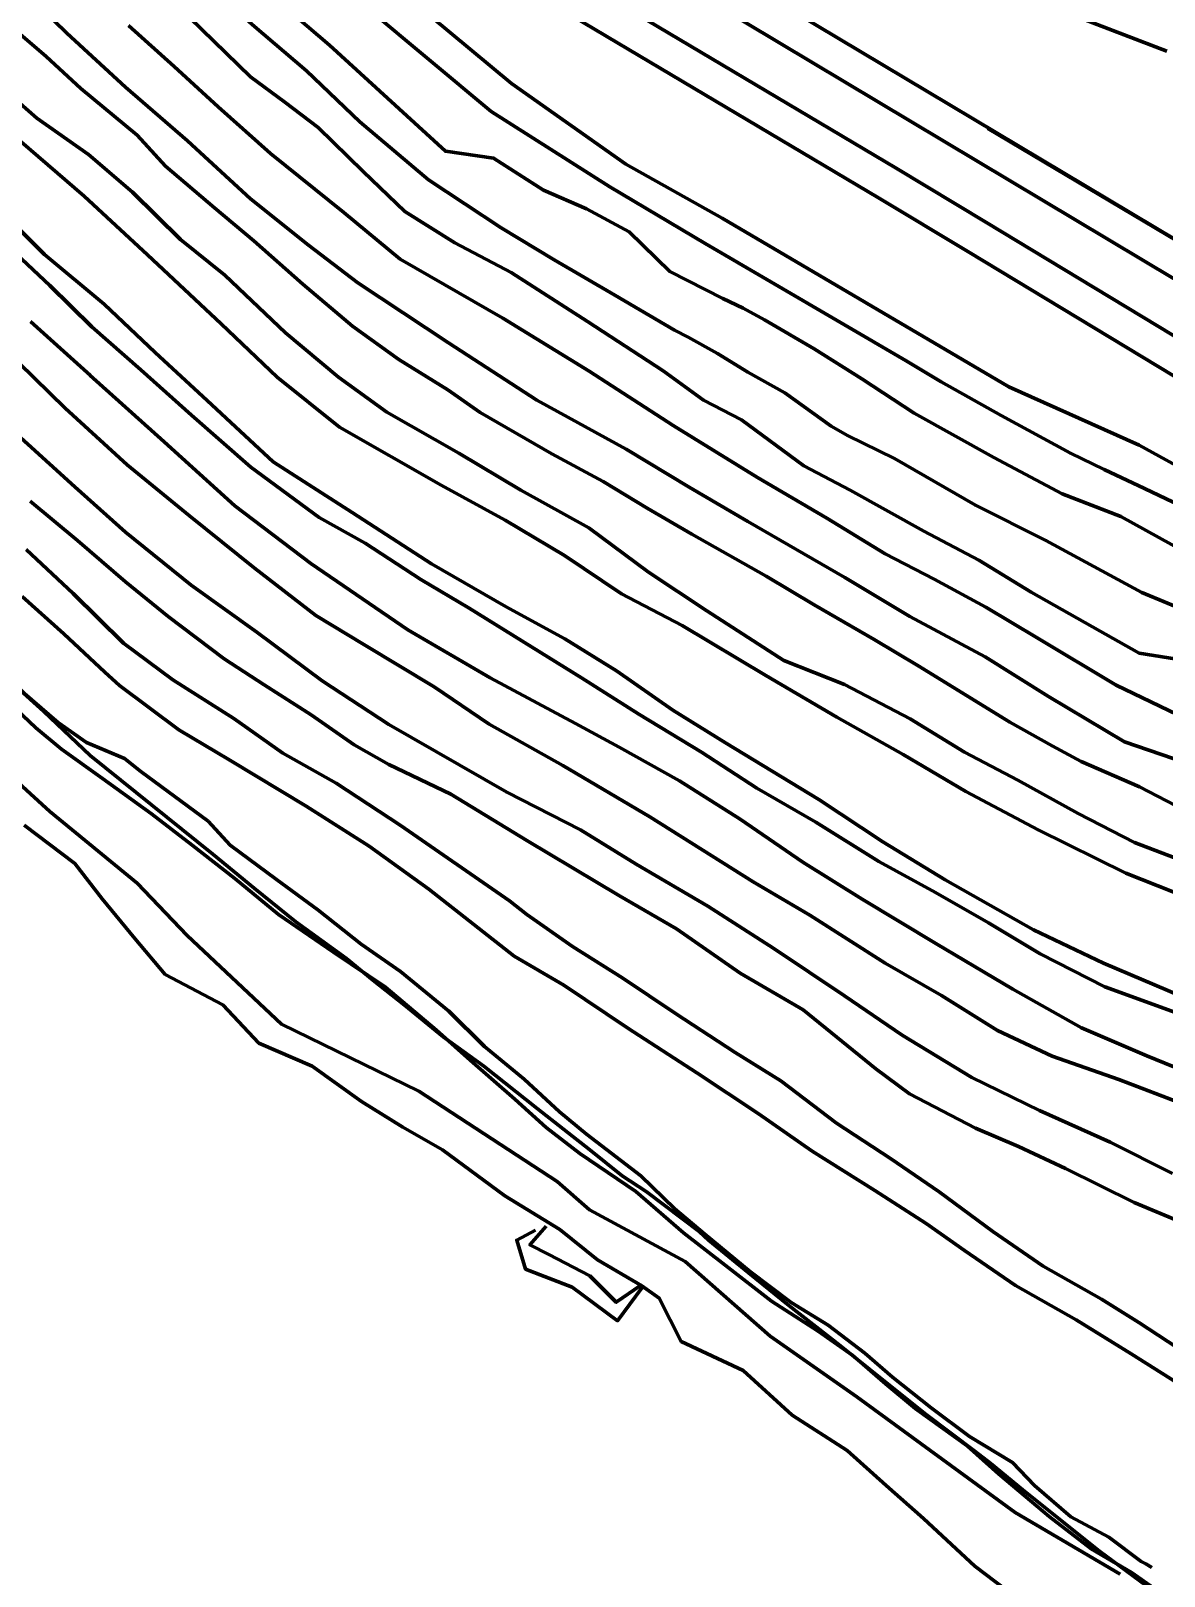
# Model space of a CAD drawing. Extents: x 334605 to 338795, y 3217454 to 3219673.
# Drawn here: x 335735.9 to 335965.5, y 3218403.6 to 3218716.8 of the extents above; entities that cross this region are included whole.
import ezdxf

# ---------------------------------------------------------------- set-up
doc = ezdxf.new("R2010")
doc.units = 0
doc.header["$MEASUREMENT"] = 0
doc.layers.add('CREST', color=5, linetype='Continuous', true_color=0x0000ff)
doc.layers.add('TOE', color=94, linetype='Continuous', true_color=0x00ac00)

msp = doc.modelspace()

# ---------------------------------------------------------------- linework, layer by layer
at = {"layer": 'CREST', "color": 5, "lineweight": 100, "true_color": 0x0000ff}
for points in [[(335613.533, 3218924.296, 1603.41), (335634.11, 3218911.303, 1603.41), (335660.044, 3218894.726, 1603.41), (335684.96, 3218875.709, 1603.41), (335698.727, 3218864.183, 1603.41), (335706.166, 3218854.915, 1603.41), (335711.132, 3218844.095, 1603.41), (335712.729, 3218829.55, 1603.41), (335716.276, 3218815.183, 1603.41), (335727.442, 3218797.207, 1603.41), (335748.282, 3218775.365, 1603.41), (335803.876, 3218721.529, 1603.41), (335829.145, 3218700.472, 1603.41), (335853.198, 3218685.168, 1603.41)], [(336269.453, 3218510.364, 1588.41), (336196.823, 3218563.986, 1588.41), (336166.017, 3218585.953, 1588.41), (336150, 3218597.541, 1588.41), (336119.215, 3218622.241, 1588.41), (336106.395, 3218629.757, 1588.41), (336097.004, 3218632.708, 1588.41), (336086.428, 3218634.946, 1588.41), (336062.614, 3218634.998, 1588.41), (336039.902, 3218632.187, 1588.41), (336016.229, 3218630.927, 1588.41), (335997.986, 3218632.864, 1588.41), (335980.182, 3218639.17, 1588.41), (335925.769, 3218672.063, 1588.41), (335907.641, 3218682.959, 1588.41), (335843.62, 3218721.038, 1588.41), (335788.629, 3218761.979, 1588.41), (335758.873, 3218791.109, 1588.41), (335730.615, 3218834.62, 1588.41), (335717.169, 3218869.416, 1588.41), (335709.186, 3218875.154, 1588.41), (335689.845, 3218891.757, 1588.41)], [(335793.018, 3218822.206, 1573.41), (335793.929, 3218817.739, 1573.41), (335793.652, 3218812.814, 1573.41), (335791.086, 3218800.377, 1573.41), (335792.002, 3218788.567, 1573.41), (335796.478, 3218777.877, 1573.41), (335848.714, 3218738.65, 1573.41), (335854.009, 3218734.488, 1573.41), (335987.745, 3218654.456, 1573.41), (336001.723, 3218649.562, 1573.41), (336016.678, 3218647.975, 1573.41), (336038.404, 3218649.131, 1573.41), (336061.585, 3218652.001, 1573.41), (336088.225, 3218651.942, 1573.41), (336101.436, 3218649.147, 1573.41), (336112.877, 3218645.379, 1573.41), (336128.675, 3218636.419, 1573.41), (336141.374, 3218626.603, 1573.41), (336159.875, 3218612.682, 1573.41), (336175.088, 3218600.364, 1573.41), (336206.808, 3218577.746, 1573.41), (336279.337, 3218524.198, 1573.41)], [(335966.871, 3218785.313, 1558.41), (335947.206, 3218786.244, 1558.41), (335908.526, 3218789.465, 1558.41), (335881.453, 3218791.951, 1558.41), (335872.225, 3218792.801, 1558.41), (335860.911, 3218788.825, 1558.41), (335853.492, 3218778.347, 1558.41), (335853.784, 3218763.611, 1558.41), (335859.749, 3218756.802, 1558.41), (335870.035, 3218750.602, 1558.41), (335896.252, 3218740.233, 1558.41), (335913.355, 3218733.383, 1558.41), (335936.953, 3218723.943, 1558.41), (335966.063, 3218712.667, 1558.41)], [(335971.41, 3218598.626, 1618.41), (335961.008, 3218602.927, 1618.41), (335941.537, 3218613.5, 1618.41), (335927.338, 3218620.682, 1618.41), (335910.892, 3218630.104, 1618.41), (335901.403, 3218634.754, 1618.41), (335898.087, 3218636.7, 1618.41), (335888.669, 3218643.433, 1618.41), (335881.193, 3218647.648, 1618.41), (335875.004, 3218651.386, 1618.41), (335869.093, 3218654.714, 1618.41), (335866.324, 3218656.151, 1618.41), (335854.232, 3218663.251, 1618.41), (335841.959, 3218670.414, 1618.41), (335831.206, 3218676.9, 1618.41), (335816.441, 3218686.635, 1618.41), (335802.541, 3218698.398, 1618.41), (335791.74, 3218708.733, 1618.41), (335780.767, 3218718.132, 1618.41), (335769.557, 3218728.196, 1618.41), (335758.612, 3218738.71, 1618.41), (335748.172, 3218748.625, 1618.41), (335738.237, 3218757.404, 1618.41)], [(335728.835, 3218720.255, 1649.041), (335739.005, 3218711.634, 1648.956), (335746.053, 3218705.127, 1649.018), (335757.412, 3218695.671, 1649.008), (335763.186, 3218689.395, 1649.206), (335773.093, 3218680.933, 1649.304), (335781.089, 3218674.26, 1649.153), (335790.999, 3218665.482, 1649.245), (335801.064, 3218656.916, 1649.251), (335810.434, 3218650.195, 1649.491), (335820.387, 3218644.061, 1649.301), (335826.964, 3218639.441, 1649.114), (335841.431, 3218631.044, 1649.149), (335851.834, 3218625.436, 1648.722), (335860.755, 3218620.049, 1648.674), (335869.8, 3218614.788, 1648.746), (335884.871, 3218606.241, 1648.913), (335894.649, 3218600.452, 1648.904), (335906.781, 3218593.427, 1649.357), (335915.854, 3218588.037, 1649.503), (335934.239, 3218576.652, 1649.72), (335942.832, 3218571.869, 1649.93), (335948.73, 3218568.698, 1650.085), (335960.558, 3218563.595, 1649.982), (335967.855, 3218559.789, 1649.806)], [(335755.661, 3218717.913, 1633.176), (335764.965, 3218709.615, 1633.661), (335773.874, 3218701.414, 1633.76), (335784.437, 3218691.918, 1633.554), (335799.331, 3218679.971, 1633.753), (335810.714, 3218670.53, 1633.53), (335831.549, 3218658.568, 1634.149), (335849.037, 3218647.846, 1634.044), (335866.015, 3218636.791, 1633.648), (335883.102, 3218626.264, 1634.369), (335897.187, 3218618.044, 1633.847), (335909.001, 3218610.81, 1633.947), (335918.931, 3218605.678, 1633.911), (335929.383, 3218599.988, 1634.223), (335939.787, 3218593.761, 1633.97), (335955.833, 3218584.201, 1634.167), (335971.654, 3218576.534, 1633.783)], [(335705.163, 3218716.872, 1663.517), (335718.472, 3218706.81, 1663.405), (335731.953, 3218695.989, 1663.323), (335746.683, 3218683.318, 1663.185), (335759.552, 3218671.408, 1662.931), (335774.462, 3218657.417, 1663.132), (335785.822, 3218646.621, 1663.095), (335798.452, 3218636.468, 1663.116), (335819.032, 3218624.751, 1663.206), (335831.992, 3218617.614, 1663.281), (335844.003, 3218610.446, 1663.266), (335855.586, 3218602.692, 1663.309), (335867.878, 3218596.267, 1663.535), (335884.856, 3218586.168, 1663.842), (335899.232, 3218577.711, 1663.773), (335912.635, 3218570.111, 1663.898), (335925.36, 3218562.617, 1664.087), (335939.998, 3218554.832, 1663.988), (335957.765, 3218546.086, 1664.256), (335977.247, 3218538.391, 1664.502)], [(335971.635, 3218619.261, 1603.41), (335961.531, 3218624.069, 1603.41), (335953.363, 3218627.9, 1603.41), (335946.528, 3218631.195, 1603.41), (335932.543, 3218638.833, 1603.41), (335920.356, 3218645.688, 1603.41), (335913.249, 3218649.937, 1603.41), (335872.565, 3218673.706, 1603.41), (335853.198, 3218685.168, 1603.41)], [(335728.26, 3218675.911, 1677.795), (335739.728, 3218665.2, 1677.934), (335748.281, 3218656.845, 1678.186), (335758.157, 3218648.129, 1678.279), (335768.461, 3218638.902, 1678.503), (335780.504, 3218628.375, 1678.858), (335794.32, 3218618.195, 1678.998), (335803.616, 3218612.963, 1678.843), (335814.917, 3218605.592, 1678.901), (335824.735, 3218599.761, 1678.869), (335837.368, 3218591.947, 1678.731), (335847.456, 3218585.686, 1678.623), (335859.11, 3218578.268, 1678.566), (335871.795, 3218570.587, 1678.532), (335882.973, 3218563.328, 1678.354), (335894.933, 3218556.386, 1677.776), (335907.724, 3218548.418, 1677.455), (335919.232, 3218542.139, 1677.509), (335929.958, 3218535.991, 1677.308), (335940.438, 3218529.696, 1677.494), (335953.531, 3218522.999, 1677.725), (335969.315, 3218517.285, 1677.945)], [(335733.461, 3218649.541, 1693.191), (335742.819, 3218640.311, 1693.311), (335755.382, 3218628.839, 1693.799), (335768.052, 3218618.507, 1693.859), (335781.138, 3218607.967, 1694.138), (335793.673, 3218598.331, 1694.489), (335803.353, 3218592.394, 1694.746), (335817.647, 3218583.805, 1694.92), (335828.736, 3218576.263, 1694.829), (335843.663, 3218567.918, 1694.596), (335861.327, 3218557.486, 1694.559), (335882.232, 3218544.339, 1694.498), (335893.739, 3218537.551, 1694.423), (335908.999, 3218527.793, 1694.348), (335920.42, 3218521.256, 1693.78), (335931.78, 3218514.158, 1693.675), (335942.828, 3218508.97, 1693.613), (335956.321, 3218504.21, 1693.571), (335969.771, 3218499.073, 1693.394)], [(335735.791, 3218621.487, 1708.405), (335745.368, 3218613.49, 1708.232), (335755.049, 3218605.095, 1707.907), (335763.714, 3218598.11, 1707.88), (335775.059, 3218589.482, 1708.023), (335783.153, 3218584.223, 1708.254), (335792.67, 3218578.181, 1708.451), (335801.381, 3218572.07, 1708.644), (335808.4, 3218568.062, 1708.239), (335820.989, 3218562.066, 1708.007), (335836.416, 3218552.66, 1708.113), (335855.174, 3218541.505, 1708.791), (335866.693, 3218534.755, 1709.332), (335879.612, 3218525.767, 1708.455), (335892.365, 3218518.331, 1707.883), (335907.087, 3218506.419, 1707.725), (335913.967, 3218501.302, 1707.701), (335927.332, 3218494.372, 1707.791), (335936.019, 3218490.631, 1708.113), (335945.514, 3218486.189, 1708.06), (335959.474, 3218479.325, 1707.988), (335974.657, 3218472.968, 1707.96)], [(335971.292, 3218440.818, 1723.387), (335958.844, 3218448.607, 1723.114), (335947.713, 3218455.554, 1723.173), (335935.409, 3218462.462, 1722.937), (335925.068, 3218469.605, 1723.091), (335917.331, 3218475.035, 1723.187), (335906.933, 3218481.76, 1723.479), (335894.182, 3218489.699, 1723.521), (335883.282, 3218497.372, 1723.523), (335870.853, 3218505.616, 1723.249), (335856.872, 3218514.643, 1723.521), (335843.883, 3218523.334, 1723.331), (335833.821, 3218529.255, 1723.401), (335825.63, 3218535.653, 1723.397), (335816.567, 3218542.83, 1723.118), (335804.416, 3218551.568, 1722.929), (335791.692, 3218559.68, 1722.692), (335776.212, 3218568.98, 1723.063), (335765.875, 3218575.135, 1723.771), (335753.836, 3218584.101, 1723.726), (335750.873, 3218586.802, 1723.855), (335742.561, 3218594.605, 1723.843), (335734.15, 3218602.173, 1723.819)], [(335727.63, 3218584.22, 1729.158), (335736.939, 3218575.536, 1727.837), (335742.115, 3218571.182, 1729.887), (335750.419, 3218565.232, 1729.904), (335760.361, 3218558.063, 1729.895), (335768.557, 3218551.729, 1729.766), (335777.235, 3218544.964, 1729.707), (335786.066, 3218537.688, 1729.379), (335797.236, 3218530.045, 1729.282), (335807.735, 3218522.924, 1729.158), (335818.09, 3218514.216, 1728.725), (335824.889, 3218508.13, 1728.52), (335833.963, 3218500.272, 1728.547), (335840.338, 3218494.531, 1728.333), (335847.161, 3218489.258, 1728.127), (335858.508, 3218481.518, 1728.046), (335868.137, 3218473.156, 1727.987), (335876.579, 3218466.617, 1727.511), (335885.997, 3218459.299, 1727.455), (335895.451, 3218453.247, 1727.614), (335902.473, 3218448.322, 1728.225), (335909.092, 3218442.549, 1728.67), (335915.066, 3218437.56, 1729.012), (335925.604, 3218429.996, 1729.153), (335931.949, 3218424.297, 1728.849), (335942.237, 3218415.635, 1727.937), (335950.769, 3218409.135, 1727.75), (335958.929, 3218404.314, 1727.485), (335963.45, 3218401.147, 1727.76)], [(335727.63, 3218584.22, 1729.158), (335736.939, 3218575.536, 1727.837), (335742.115, 3218571.182, 1729.887), (335750.419, 3218565.232, 1729.904), (335760.361, 3218558.063, 1729.895), (335768.557, 3218551.729, 1729.766), (335777.235, 3218544.964, 1729.707), (335786.066, 3218537.688, 1729.379), (335797.236, 3218530.045, 1729.282), (335807.735, 3218522.924, 1729.158), (335818.09, 3218514.216, 1728.725), (335824.889, 3218508.13, 1728.52), (335833.963, 3218500.272, 1728.547), (335840.338, 3218494.531, 1728.333), (335847.161, 3218489.258, 1728.127), (335858.508, 3218481.518, 1728.046), (335868.137, 3218473.156, 1727.987), (335876.579, 3218466.617, 1727.511), (335885.997, 3218459.299, 1727.455), (335895.451, 3218453.247, 1727.614), (335902.473, 3218448.322, 1728.225), (335909.092, 3218442.549, 1728.67), (335915.066, 3218437.56, 1729.012), (335925.604, 3218429.996, 1729.153), (335931.949, 3218424.297, 1728.849), (335942.237, 3218415.635, 1727.937), (335950.769, 3218409.135, 1727.75), (335958.929, 3218404.314, 1727.485), (335963.45, 3218401.147, 1727.76)], [(335727.63, 3218584.22, 1729.158), (335736.939, 3218575.536, 1727.837), (335742.115, 3218571.182, 1729.887), (335750.419, 3218565.232, 1729.904), (335760.361, 3218558.063, 1729.895), (335768.557, 3218551.729, 1729.766), (335777.235, 3218544.964, 1729.707), (335786.066, 3218537.688, 1729.379), (335797.236, 3218530.045, 1729.282), (335807.735, 3218522.924, 1729.158), (335818.09, 3218514.216, 1728.725), (335824.889, 3218508.13, 1728.52), (335833.963, 3218500.272, 1728.547), (335840.338, 3218494.531, 1728.333), (335847.161, 3218489.258, 1728.127), (335858.508, 3218481.518, 1728.046), (335868.137, 3218473.156, 1727.987), (335876.579, 3218466.617, 1727.511), (335885.997, 3218459.299, 1727.455), (335895.451, 3218453.247, 1727.614), (335902.473, 3218448.322, 1728.225), (335909.092, 3218442.549, 1728.67), (335915.066, 3218437.56, 1729.012), (335925.604, 3218429.996, 1729.153), (335931.949, 3218424.297, 1728.849), (335942.237, 3218415.635, 1727.937), (335950.769, 3218409.135, 1727.75), (335958.929, 3218404.314, 1727.485), (335963.45, 3218401.147, 1727.76)], [(335727.63, 3218584.22, 1729.158), (335736.939, 3218575.536, 1727.837), (335742.115, 3218571.182, 1729.887), (335750.419, 3218565.232, 1729.904), (335760.361, 3218558.063, 1729.895), (335768.557, 3218551.729, 1729.766), (335777.235, 3218544.964, 1729.707), (335786.066, 3218537.688, 1729.379), (335797.236, 3218530.045, 1729.282), (335807.735, 3218522.924, 1729.158), (335818.09, 3218514.216, 1728.725), (335824.889, 3218508.13, 1728.52), (335833.963, 3218500.272, 1728.547), (335840.338, 3218494.531, 1728.333), (335847.161, 3218489.258, 1728.127), (335858.508, 3218481.518, 1728.046), (335868.137, 3218473.156, 1727.987), (335876.579, 3218466.617, 1727.511), (335885.997, 3218459.299, 1727.455), (335895.451, 3218453.247, 1727.614), (335902.473, 3218448.322, 1728.225), (335909.092, 3218442.549, 1728.67), (335915.066, 3218437.56, 1729.012), (335925.604, 3218429.996, 1729.153), (335931.949, 3218424.297, 1728.849), (335942.237, 3218415.635, 1727.937), (335950.769, 3218409.135, 1727.75), (335958.929, 3218404.314, 1727.485), (335963.45, 3218401.147, 1727.76)], [(335961.943, 3218401.623, 1727.86), (335952.437, 3218408.652, 1728.469), (335936.892, 3218421.072, 1727.991), (335930.395, 3218426.389, 1727.592), (335927.177, 3218428.918, 1727.56), (335917.289, 3218436.337, 1728.021), (335908.615, 3218443.287, 1727.723), (335899.94, 3218450.238, 1727.425), (335889.487, 3218458.441, 1727.34), (335881.338, 3218465.062, 1727.27), (335873.189, 3218471.683, 1727.2), (335871.32, 3218473.399, 1727.012), (335860.555, 3218481.521, 1727.463), (335855.693, 3218484.689, 1728.103), (335849.194, 3218489.973, 1728.044), (335838.475, 3218498.36, 1728.233), (335827.651, 3218506.961, 1728.308), (335819.474, 3218512.88, 1728.869), (335811.592, 3218519.321, 1728.77), (335805.225, 3218524.351, 1728.84), (335799.827, 3218528.795, 1728.742), (335789.61, 3218536.192, 1729.443), (335781.179, 3218543.054, 1729.359), (335772.748, 3218549.917, 1729.275), (335760.323, 3218559.916, 1729.289), (335747.897, 3218569.915, 1729.303), (335738.439, 3218578.911, 1728.944), (335732.971, 3218583.861, 1728.944)], [(335961.943, 3218401.623, 1727.86), (335952.437, 3218408.652, 1728.469), (335936.892, 3218421.072, 1727.991), (335930.395, 3218426.389, 1727.592), (335927.177, 3218428.918, 1727.56), (335917.289, 3218436.337, 1728.021), (335908.615, 3218443.287, 1727.723), (335899.94, 3218450.238, 1727.425), (335889.487, 3218458.441, 1727.34), (335881.338, 3218465.062, 1727.27), (335873.189, 3218471.683, 1727.2), (335871.32, 3218473.399, 1727.012), (335860.555, 3218481.521, 1727.463), (335855.693, 3218484.689, 1728.103), (335849.194, 3218489.973, 1728.044), (335838.475, 3218498.36, 1728.233), (335827.651, 3218506.961, 1728.308), (335819.474, 3218512.88, 1728.869), (335811.592, 3218519.321, 1728.77), (335805.225, 3218524.351, 1728.84), (335799.827, 3218528.795, 1728.742), (335789.61, 3218536.192, 1729.443), (335781.179, 3218543.054, 1729.359), (335772.748, 3218549.917, 1729.275), (335760.323, 3218559.916, 1729.289), (335747.897, 3218569.915, 1729.303), (335738.439, 3218578.911, 1728.944), (335732.971, 3218583.861, 1728.944)], [(335935.574, 3218399.23, 1739.77), (335927.168, 3218405.556, 1739.527), (335916.773, 3218415.229, 1738.948), (335909.236, 3218421.946, 1738.735), (335901.286, 3218429.04, 1738.537), (335890.191, 3218436.206, 1739.108), (335880.198, 3218445.238, 1738.85), (335867.685, 3218451.143, 1738.817), (335863.236, 3218459.931, 1739.393), (335859.7, 3218462.447, 1739.787), (335850.713, 3218467.709, 1739.881), (335843.051, 3218473.843, 1738.633), (335831.917, 3218480.671, 1738.064), (335819.323, 3218489.965, 1737.99), (335811.297, 3218494.569, 1738.426), (335802.879, 3218499.799, 1737.531), (335792.892, 3218506.963, 1737.271), (335782.097, 3218511.609, 1736.858), (335774.8, 3218519.371, 1736.767), (335763.131, 3218525.537, 1736.703), (335756.955, 3218532.798, 1737.298), (335750.317, 3218540.861, 1736.306), (335744.837, 3218548.053, 1736.102), (335734.566, 3218555.777, 1737.11)], [(335935.574, 3218399.23, 1739.77), (335927.168, 3218405.556, 1739.527), (335916.773, 3218415.229, 1738.948), (335909.236, 3218421.946, 1738.735), (335901.286, 3218429.04, 1738.537), (335890.191, 3218436.206, 1739.108), (335880.198, 3218445.238, 1738.85), (335867.685, 3218451.143, 1738.817), (335863.236, 3218459.931, 1739.393), (335859.7, 3218462.447, 1739.787), (335850.713, 3218467.709, 1739.881), (335843.051, 3218473.843, 1738.633), (335831.917, 3218480.671, 1738.064), (335819.323, 3218489.965, 1737.99), (335811.297, 3218494.569, 1738.426), (335802.879, 3218499.799, 1737.531), (335792.892, 3218506.963, 1737.271), (335782.097, 3218511.609, 1736.858), (335774.8, 3218519.371, 1736.767), (335763.131, 3218525.537, 1736.703), (335756.955, 3218532.798, 1737.298), (335750.317, 3218540.861, 1736.306), (335744.837, 3218548.053, 1736.102), (335734.566, 3218555.777, 1737.11)], [(335935.574, 3218399.23, 1739.77), (335927.168, 3218405.556, 1739.527), (335916.773, 3218415.229, 1738.948), (335909.236, 3218421.946, 1738.735), (335901.286, 3218429.04, 1738.537), (335890.191, 3218436.206, 1739.108), (335880.198, 3218445.238, 1738.85), (335867.685, 3218451.143, 1738.817), (335863.236, 3218459.931, 1739.393), (335859.7, 3218462.447, 1739.787), (335850.713, 3218467.709, 1739.881), (335843.051, 3218473.843, 1738.633), (335831.917, 3218480.671, 1738.064), (335819.323, 3218489.965, 1737.99), (335811.297, 3218494.569, 1738.426), (335802.879, 3218499.799, 1737.531), (335792.892, 3218506.963, 1737.271), (335782.097, 3218511.609, 1736.858), (335774.8, 3218519.371, 1736.767), (335763.131, 3218525.537, 1736.703), (335756.955, 3218532.798, 1737.298), (335750.317, 3218540.861, 1736.306), (335744.837, 3218548.053, 1736.102), (335734.566, 3218555.777, 1737.11)], [(335935.574, 3218399.23, 1739.77), (335927.168, 3218405.556, 1739.527), (335916.773, 3218415.229, 1738.948), (335909.236, 3218421.946, 1738.735), (335901.286, 3218429.04, 1738.537), (335890.191, 3218436.206, 1739.108), (335880.198, 3218445.238, 1738.85), (335867.685, 3218451.143, 1738.817), (335863.236, 3218459.931, 1739.393), (335859.7, 3218462.447, 1739.787), (335850.713, 3218467.709, 1739.881), (335843.051, 3218473.843, 1738.633), (335831.917, 3218480.671, 1738.064), (335819.323, 3218489.965, 1737.99), (335811.297, 3218494.569, 1738.426), (335802.879, 3218499.799, 1737.531), (335792.892, 3218506.963, 1737.271), (335782.097, 3218511.609, 1736.858), (335774.8, 3218519.371, 1736.767), (335763.131, 3218525.537, 1736.703), (335756.955, 3218532.798, 1737.298), (335750.317, 3218540.861, 1736.306), (335744.837, 3218548.053, 1736.102), (335734.566, 3218555.777, 1737.11)], [(335859.455, 3218462.481, 1739.642), (335854.517, 3218459.095, 1740.045), (335849.135, 3218464.415, 1741.004), (335840.822, 3218468.735, 1740.372), (335837.033, 3218470.703, 1740.098), (335840.319, 3218474.518, 1739.619)], [(335859.455, 3218462.481, 1739.642), (335854.517, 3218459.095, 1740.045), (335849.135, 3218464.415, 1741.004), (335840.822, 3218468.735, 1740.372), (335837.033, 3218470.703, 1740.098), (335840.319, 3218474.518, 1739.619)], [(335859.455, 3218462.481, 1739.642), (335854.517, 3218459.095, 1740.045), (335849.135, 3218464.415, 1741.004), (335840.822, 3218468.735, 1740.372), (335837.033, 3218470.703, 1740.098), (335840.319, 3218474.518, 1739.619)], [(335859.455, 3218462.481, 1739.642), (335854.517, 3218459.095, 1740.045), (335849.135, 3218464.415, 1741.004), (335840.822, 3218468.735, 1740.372), (335837.033, 3218470.703, 1740.098), (335840.319, 3218474.518, 1739.619)], [(335961.852, 3218406.069, 1724.958), (335960.862, 3218406.544, 1724.279), (335954.294, 3218411.437, 1724.414)], [(335961.852, 3218406.069, 1724.958), (335960.862, 3218406.544, 1724.279), (335954.294, 3218411.437, 1724.414)], [(335961.852, 3218406.069, 1724.958), (335960.862, 3218406.544, 1724.279), (335954.294, 3218411.437, 1724.414)], [(335961.852, 3218406.069, 1724.958), (335960.862, 3218406.544, 1724.279), (335954.294, 3218411.437, 1724.414)]]:
    msp.add_polyline3d(points, dxfattribs=at)
at = {"layer": 'TOE', "color": 94, "lineweight": 100, "true_color": 0x00ac00}
for points in [[(336273.526, 3218516.058, 1573.41), (336200.934, 3218569.652, 1573.41), (336170.101, 3218591.638, 1573.41), (336154.245, 3218603.11, 1573.41), (336123.197, 3218628.021, 1573.41), (336109.251, 3218636.197, 1573.41), (336098.782, 3218639.487, 1573.41), (336087.168, 3218641.944, 1573.41), (336062.19, 3218641.999, 1573.41), (336039.285, 3218639.164, 1573.41), (336016.414, 3218637.947, 1573.41), (335999.545, 3218639.738, 1573.41), (335983.192, 3218645.53, 1573.41), (335929.383, 3218678.058, 1573.41), (335911.233, 3218688.967, 1573.41), (335847.51, 3218726.869, 1573.41), (335793.188, 3218767.312, 1573.41), (335764.322, 3218795.57, 1573.41), (335736.882, 3218837.822, 1573.41), (335722.947, 3218873.883, 1573.41), (335713.517, 3218880.662, 1573.41), (335694.196, 3218897.247, 1573.41)], [(335775.218, 3218667.284, 1649.663), (335766.249, 3218674.543, 1649.982), (335756.506, 3218684.139, 1649.679), (335747.594, 3218691.74, 1649.483), (335737.114, 3218699.102, 1649.552), (335723.532, 3218710.982, 1649.152), (335715.09, 3218718.011, 1649.985), (335707.088, 3218727.047, 1649.228), (335701.458, 3218733.725, 1649.215), (335694.51, 3218739.348, 1649.395), (335687.237, 3218746.335, 1649.551), (335679.201, 3218755.213, 1649.083), (335673.558, 3218762.64, 1648.924), (335668.204, 3218768.004, 1648.583), (335658.764, 3218779.271, 1648.384), (335651.202, 3218788.934, 1648.258), (335642.906, 3218796.137, 1648.524), (335628.613, 3218806.072, 1648.816), (335610.961, 3218821.415, 1648.355), (335598.438, 3218830.811, 1649.199), (335578.367, 3218849.007, 1649.358)], [(335804.283, 3218813.141, 1558.419), (335799.964, 3218811.146, 1558.41), (335798.123, 3218799.694, 1558.41), (335798.925, 3218789.585, 1558.41), (335802.623, 3218782.009, 1558.41), (335850.744, 3218745.873, 1558.41), (335852.975, 3218744.197, 1558.41), (335858.285, 3218740.024, 1558.41), (335990.857, 3218660.751, 1558.41)], [(335804.283, 3218813.141, 1558.419), (335799.964, 3218811.146, 1558.41), (335798.123, 3218799.694, 1558.41), (335798.925, 3218789.585, 1558.41), (335802.623, 3218782.009, 1558.41), (335850.744, 3218745.873, 1558.41), (335852.975, 3218744.197, 1558.41), (335858.285, 3218740.024, 1558.41), (335990.857, 3218660.751, 1558.41)], [(335856.467, 3218689.804, 1588.41), (335833.263, 3218706.152, 1588.41), (335808.558, 3218726.74, 1588.41), (335753.377, 3218780.175, 1588.41), (335732.589, 3218801.952, 1588.41)], [(335856.467, 3218689.804, 1588.41), (335833.263, 3218706.152, 1588.41), (335808.558, 3218726.74, 1588.41), (335753.377, 3218780.175, 1588.41), (335732.589, 3218801.952, 1588.41)], [(335739.768, 3218766.195, 1603.41), (335743.181, 3218762.377, 1603.41), (335752.901, 3218753.787, 1603.41), (335763.447, 3218743.772, 1603.41), (335774.321, 3218733.326, 1603.41), (335785.383, 3218723.395, 1603.41), (335796.44, 3218713.924, 1603.41), (335819.908, 3218692.423, 1603.41), (335829.662, 3218691.025, 1603.41), (335839.763, 3218684.542, 1603.41), (335848.462, 3218680.753, 1603.41), (335857.122, 3218676.053, 1603.41), (335865.382, 3218668.049, 1603.41), (335876.111, 3218662.581, 1603.41), (335880.218, 3218660.572, 1603.41), (335884.577, 3218658.265, 1603.41), (335894.598, 3218652.341, 1603.41), (335904.257, 3218646.259, 1603.41), (335914.885, 3218639.333, 1603.41), (335931.05, 3218630.342, 1603.41), (335944.879, 3218622.971, 1603.41), (335956.786, 3218618.336, 1603.41), (335977.289, 3218607.001, 1603.41)], [(335730.167, 3218729.142, 1634.028), (335743.194, 3218716.361, 1633.976), (335755.081, 3218705.405, 1633.587), (335767.665, 3218694.486, 1633.49), (335780.419, 3218682.739, 1633.689), (335792.189, 3218673.396, 1633.498), (335802.181, 3218665.702, 1633.338), (335820.512, 3218653.556, 1633.597), (335838.396, 3218641.978, 1633.729), (335856.547, 3218632.038, 1633.862), (335869.269, 3218624.324, 1634.023), (335881.161, 3218617.35, 1634.386), (335900.84, 3218605.991, 1634.229), (335913.989, 3218598.099, 1634.187), (335929.299, 3218589.934, 1634.433), (335942.092, 3218581.874, 1634.322), (335957.508, 3218572.68, 1634.295), (335974.841, 3218566.746, 1634.107)], [(335972.37, 3218588.799, 1618.41), (335960.45, 3218590.675, 1618.41), (335950.987, 3218596.002, 1618.41), (335938.62, 3218603.025, 1618.41), (335927.969, 3218609.505, 1618.41), (335916.808, 3218615.408, 1618.41), (335901.94, 3218623.715, 1618.41), (335892.526, 3218628.646, 1618.41), (335879.905, 3218637.992, 1618.41), (335872.202, 3218641.954, 1618.41), (335864.009, 3218647.872, 1618.41), (335848.678, 3218657.883, 1618.41), (335833.205, 3218667.836, 1618.41), (335821.812, 3218673.845, 1618.41), (335811.662, 3218680.186, 1618.41), (335803.235, 3218688.279, 1618.41), (335794.083, 3218697.197, 1618.41), (335787.333, 3218702.371, 1618.41), (335780.412, 3218707.484, 1618.41), (335765.516, 3218721.972, 1618.41)], [(335968.969, 3218521.126, 1665.569), (335953.272, 3218527.8, 1665.507), (335939.064, 3218534.546, 1665.202), (335921.184, 3218544.728, 1664.98), (335908.524, 3218552.435, 1664.813), (335895.534, 3218561.001, 1664.313), (335876.637, 3218572.519, 1664.163), (335865.972, 3218579.125, 1664.053), (335854.566, 3218587.057, 1664.311), (335844.083, 3218593.596, 1664.423), (335832.196, 3218600.068, 1664.089), (335817.054, 3218608.776, 1664.513), (335801.016, 3218619.192, 1664.364), (335785.013, 3218629.474, 1664.661), (335771.647, 3218641.899, 1664.418), (335761.064, 3218651.641, 1664.046), (335750.775, 3218661.435, 1663.714), (335738.631, 3218671.446, 1664.058), (335730.751, 3218679.368, 1664.269), (335713.761, 3218693.046, 1664.139), (335700.628, 3218703.643, 1663.961), (335686.627, 3218717.882, 1663.467)], [(335929.788, 3218697.019, 1558.41), (335990.861, 3218660.75, 1558.41), (336003.262, 3218656.438, 1558.41), (336015.987, 3218654.643, 1558.41), (336038.561, 3218656.434, 1558.41), (336061.161, 3218659.002, 1558.41), (336088.965, 3218658.94, 1558.41), (336103.261, 3218655.916, 1558.41), (336116.499, 3218651.502, 1558.41), (336132.57, 3218642.257, 1558.41), (336160.804, 3218620.092, 1558.41), (336178.823, 3218606.298, 1558.41), (336210.919, 3218583.412, 1558.41), (336283.41, 3218529.892, 1558.41)], [(335960.445, 3218632.802, 1588.41), (335934.087, 3218644.675, 1588.41), (335876.001, 3218678.825, 1588.41), (335856.467, 3218689.804, 1588.41)], [(335960.445, 3218632.802, 1588.41), (335934.087, 3218644.675, 1588.41), (335876.001, 3218678.825, 1588.41), (335856.467, 3218689.804, 1588.41)], [(335973.144, 3218547.06, 1648.41), (335959.532, 3218552.281, 1648.41), (335948.125, 3218558.194, 1648.41), (335935.879, 3218564.889, 1648.41), (335925.048, 3218570.621, 1648.41), (335914.07, 3218577.353, 1648.41), (335900.769, 3218584.305, 1648.41), (335888.457, 3218589.189, 1648.41), (335872.872, 3218599.25, 1648.41), (335861.076, 3218607.069, 1648.41), (335848.968, 3218616.096, 1648.41), (335835.206, 3218623.724, 1648.41), (335822.63, 3218631.191, 1648.41), (335808.011, 3218639.513, 1648.41), (335798.217, 3218646.597, 1648.41), (335787.503, 3218655.58, 1648.41), (335775.218, 3218667.284, 1648.41)], [(335974.485, 3218503.957, 1678.073), (335962.032, 3218509.059, 1677.974), (335948.757, 3218514.69, 1677.917), (335934.905, 3218522.538, 1677.548), (335919.28, 3218531.841, 1677.712), (335904.336, 3218540.797, 1677.528), (335892.318, 3218548.317, 1677.851), (335879.611, 3218557.002, 1678.094), (335867.327, 3218564.785, 1678.586), (335855.114, 3218571.638, 1678.621), (335846.287, 3218576.42, 1678.885), (335828.934, 3218585.654, 1678.96), (335812.265, 3218595.375, 1679.109), (335792.655, 3218608.807, 1678.965), (335777.233, 3218620.496, 1678.725), (335762.893, 3218633.494, 1678.482), (335747.868, 3218647.041, 1678.187), (335747.956, 3218646.926, 1678.132), (335735.853, 3218657.891, 1678.016)], [(335967.194, 3218485.173, 1693.678), (335954.625, 3218491.547, 1693.841), (335940.259, 3218497.973, 1693.925), (335926.574, 3218504.621, 1693.748), (335912.454, 3218513.237, 1694.087), (335900.737, 3218521.218, 1694.738), (335886.422, 3218530.826, 1694.51), (335873.059, 3218539.386, 1694.726), (335858.583, 3218547.877, 1694.956), (335847.237, 3218554.853, 1694.938), (335832.333, 3218562.508, 1694.875), (335808.437, 3218576.234, 1694.96), (335794.941, 3218585.074, 1694.604), (335781.674, 3218594.901, 1694.457), (335768.352, 3218604.416, 1694.126), (335755.094, 3218615.161, 1693.974), (335744.831, 3218624.379, 1693.639), (335730.13, 3218637.679, 1693.426)], [(336246.234, 3218507.416, 1588.41), (336231.159, 3218518.581, 1588.41), (336220.057, 3218527.007, 1588.41), (336206.753, 3218536.431, 1588.41), (336192.3, 3218545.955, 1588.41), (336173.957, 3218557.312, 1588.41), (336161.432, 3218567.311, 1588.41), (336150.166, 3218573.397, 1588.41), (336136.958, 3218579.742, 1588.41), (336122.784, 3218585.286, 1588.41), (336110.485, 3218587.038, 1588.41), (336100.631, 3218589.852, 1588.41), (336087.28, 3218592.175, 1588.41), (336072.33, 3218594.816, 1588.41), (336056.697, 3218599.516, 1588.41), (336042.824, 3218604.187, 1588.41), (336006.296, 3218613.133, 1588.41), (335997.88, 3218615.952, 1588.41), (335986.033, 3218620.739, 1588.41), (335972.005, 3218626.462, 1588.41), (335960.445, 3218632.802, 1588.41)], [(335741.474, 3218576.529, 1723.736), (335734.636, 3218582.461, 1723.967), (335723.856, 3218592.72, 1723.952), (335718.108, 3218597.792, 1724.328), (335709.596, 3218604.953, 1724.287), (335705.571, 3218608.317, 1724.266), (335699.056, 3218614.92, 1724.254)], [(335741.474, 3218576.529, 1723.736), (335734.636, 3218582.461, 1723.967), (335723.856, 3218592.72, 1723.952), (335718.108, 3218597.792, 1724.328), (335709.596, 3218604.953, 1724.287), (335705.571, 3218608.317, 1724.266), (335699.056, 3218614.92, 1724.254)], [(335741.474, 3218576.529, 1723.736), (335734.636, 3218582.461, 1723.967), (335723.856, 3218592.72, 1723.952), (335718.108, 3218597.792, 1724.328), (335709.596, 3218604.953, 1724.287), (335705.571, 3218608.317, 1724.266), (335699.056, 3218614.92, 1724.254)], [(335741.474, 3218576.529, 1723.736), (335734.636, 3218582.461, 1723.967), (335723.856, 3218592.72, 1723.952), (335718.108, 3218597.792, 1724.328), (335709.596, 3218604.953, 1724.287), (335705.571, 3218608.317, 1724.266), (335699.056, 3218614.92, 1724.254)], [(335972.139, 3218447.286, 1708.262), (335960.375, 3218454.964, 1708.304), (335952.831, 3218459.699, 1708.168), (335940.991, 3218466.395, 1708.215), (335930.849, 3218473.419, 1708.175), (335919.922, 3218481.467, 1708.164), (335910.092, 3218488.215, 1708.039), (335899.134, 3218495.397, 1707.938), (335887.864, 3218503.983, 1707.867), (335878.605, 3218509.737, 1707.992), (335866.53, 3218517.631, 1708.432), (335855.817, 3218524.754, 1708.397), (335845.651, 3218531.199, 1708.342), (335836.372, 3218537.685, 1708.309), (335832.912, 3218540.476, 1707.866), (335810.719, 3218555.796, 1708.453), (335797.763, 3218564.322, 1709), (335786.988, 3218570.384, 1708.682), (335777.026, 3218577.429, 1708.426), (335764.64, 3218585.252, 1708.476), (335754.694, 3218592.717, 1708.262), (335744.454, 3218602.791, 1708.527), (335734.924, 3218611.67, 1708.442)], [(335956.629, 3218403.995, 1727.757), (335935.373, 3218416.468, 1727.609), (335903.282, 3218439.928, 1727.716), (335885.716, 3218452.2, 1727.598), (335868.491, 3218467.354, 1727.667), (335849.072, 3218477.852, 1728.439), (335842.548, 3218483.534, 1727.79), (335814.546, 3218501.865, 1728.749), (335786.679, 3218515.458, 1729.078), (335767.55, 3218533.443, 1729.208), (335757.424, 3218544.017, 1729.859), (335739.712, 3218558.566, 1729.778), (335724.774, 3218572.21, 1729.136), (335720.917, 3218579.327, 1729.206)], [(335956.629, 3218403.995, 1727.757), (335935.373, 3218416.468, 1727.609), (335903.282, 3218439.928, 1727.716), (335885.716, 3218452.2, 1727.598), (335868.491, 3218467.354, 1727.667), (335849.072, 3218477.852, 1728.439), (335842.548, 3218483.534, 1727.79), (335814.546, 3218501.865, 1728.749), (335786.679, 3218515.458, 1729.078), (335767.55, 3218533.443, 1729.208), (335757.424, 3218544.017, 1729.859), (335739.712, 3218558.566, 1729.778), (335724.774, 3218572.21, 1729.136), (335720.917, 3218579.327, 1729.206)], [(335956.629, 3218403.995, 1727.757), (335935.373, 3218416.468, 1727.609), (335903.282, 3218439.928, 1727.716), (335885.716, 3218452.2, 1727.598), (335868.491, 3218467.354, 1727.667), (335849.072, 3218477.852, 1728.439), (335842.548, 3218483.534, 1727.79), (335814.546, 3218501.865, 1728.749), (335786.679, 3218515.458, 1729.078), (335767.55, 3218533.443, 1729.208), (335757.424, 3218544.017, 1729.859), (335739.712, 3218558.566, 1729.778), (335724.774, 3218572.21, 1729.136), (335720.917, 3218579.327, 1729.206)], [(335956.629, 3218403.995, 1727.757), (335935.373, 3218416.468, 1727.609), (335903.282, 3218439.928, 1727.716), (335885.716, 3218452.2, 1727.598), (335868.491, 3218467.354, 1727.667), (335849.072, 3218477.852, 1728.439), (335842.548, 3218483.534, 1727.79), (335814.546, 3218501.865, 1728.749), (335786.679, 3218515.458, 1729.078), (335767.55, 3218533.443, 1729.208), (335757.424, 3218544.017, 1729.859), (335739.712, 3218558.566, 1729.778), (335724.774, 3218572.21, 1729.136), (335720.917, 3218579.327, 1729.206)], [(335771.793, 3218556.636, 1722.471), (335758.169, 3218566.674, 1722.827), (335754.887, 3218569.295, 1723.625), (335747.143, 3218572.572, 1723.546), (335741.474, 3218576.529, 1723.736)], [(335771.793, 3218556.636, 1722.471), (335758.169, 3218566.674, 1722.827), (335754.887, 3218569.295, 1723.625), (335747.143, 3218572.572, 1723.546), (335741.474, 3218576.529, 1723.736)], [(335771.793, 3218556.636, 1722.471), (335758.169, 3218566.674, 1722.827), (335754.887, 3218569.295, 1723.625), (335747.143, 3218572.572, 1723.546), (335741.474, 3218576.529, 1723.736)], [(335771.793, 3218556.636, 1722.471), (335758.169, 3218566.674, 1722.827), (335754.887, 3218569.295, 1723.625), (335747.143, 3218572.572, 1723.546), (335741.474, 3218576.529, 1723.736)], [(335963.007, 3218405.311, 1724.291), (335961.852, 3218406.069, 1724.958), (335960.862, 3218406.544, 1724.279), (335954.294, 3218411.437, 1724.414), (335946.603, 3218415.616, 1724.505), (335939.288, 3218421.918, 1724.295), (335934.787, 3218426.61, 1724.625), (335926.098, 3218431.857, 1724.59), (335918.334, 3218437.656, 1724.982), (335910.465, 3218443.879, 1724.907), (335904.91, 3218448.792, 1724.899), (335897.46, 3218454.448, 1724.232), (335889.983, 3218459.056, 1723.831), (335881.716, 3218465.259, 1723.79), (335872.418, 3218472.963, 1723.564), (335866.365, 3218478.023, 1723.495), (335859.517, 3218484.745, 1723.547), (335848.483, 3218493.171, 1723.861), (335843.049, 3218497.691, 1723.918), (335835.834, 3218504.341, 1723.952), (335827.822, 3218510.947, 1723.649), (335820.594, 3218518.068, 1723.445), (335810.824, 3218526.102, 1723.446), (335802.857, 3218531.699, 1723.439), (335794.045, 3218538.627, 1723.202), (335785.69, 3218544.8, 1723.073), (335776.316, 3218551.723, 1723.807), (335771.793, 3218556.636, 1722.471)], [(335963.007, 3218405.311, 1724.291), (335961.852, 3218406.069, 1724.958), (335960.862, 3218406.544, 1724.279), (335954.294, 3218411.437, 1724.414), (335946.603, 3218415.616, 1724.505), (335939.288, 3218421.918, 1724.295), (335934.787, 3218426.61, 1724.625), (335926.098, 3218431.857, 1724.59), (335918.334, 3218437.656, 1724.982), (335910.465, 3218443.879, 1724.907), (335904.91, 3218448.792, 1724.899), (335897.46, 3218454.448, 1724.232), (335889.983, 3218459.056, 1723.831), (335881.716, 3218465.259, 1723.79), (335872.418, 3218472.963, 1723.564), (335866.365, 3218478.023, 1723.495), (335859.517, 3218484.745, 1723.547), (335848.483, 3218493.171, 1723.861), (335843.049, 3218497.691, 1723.918), (335835.834, 3218504.341, 1723.952), (335827.822, 3218510.947, 1723.649), (335820.594, 3218518.068, 1723.445), (335810.824, 3218526.102, 1723.446), (335802.857, 3218531.699, 1723.439), (335794.045, 3218538.627, 1723.202), (335785.69, 3218544.8, 1723.073), (335776.316, 3218551.723, 1723.807), (335771.793, 3218556.636, 1722.471)], [(335963.007, 3218405.311, 1724.291), (335961.852, 3218406.069, 1724.958), (335960.862, 3218406.544, 1724.279), (335954.294, 3218411.437, 1724.414), (335946.603, 3218415.616, 1724.505), (335939.288, 3218421.918, 1724.295), (335934.787, 3218426.61, 1724.625), (335926.098, 3218431.857, 1724.59), (335918.334, 3218437.656, 1724.982), (335910.465, 3218443.879, 1724.907), (335904.91, 3218448.792, 1724.899), (335897.46, 3218454.448, 1724.232), (335889.983, 3218459.056, 1723.831), (335881.716, 3218465.259, 1723.79), (335872.418, 3218472.963, 1723.564), (335866.365, 3218478.023, 1723.495), (335859.517, 3218484.745, 1723.547), (335848.483, 3218493.171, 1723.861), (335843.049, 3218497.691, 1723.918), (335835.834, 3218504.341, 1723.952), (335827.822, 3218510.947, 1723.649), (335820.594, 3218518.068, 1723.445), (335810.824, 3218526.102, 1723.446), (335802.857, 3218531.699, 1723.439), (335794.045, 3218538.627, 1723.202), (335785.69, 3218544.8, 1723.073), (335776.316, 3218551.723, 1723.807), (335771.793, 3218556.636, 1722.471)], [(335963.007, 3218405.311, 1724.291), (335961.852, 3218406.069, 1724.958), (335960.862, 3218406.544, 1724.279), (335954.294, 3218411.437, 1724.414), (335946.603, 3218415.616, 1724.505), (335939.288, 3218421.918, 1724.295), (335934.787, 3218426.61, 1724.625), (335926.098, 3218431.857, 1724.59), (335918.334, 3218437.656, 1724.982), (335910.465, 3218443.879, 1724.907), (335904.91, 3218448.792, 1724.899), (335897.46, 3218454.448, 1724.232), (335889.983, 3218459.056, 1723.831), (335881.716, 3218465.259, 1723.79), (335872.418, 3218472.963, 1723.564), (335866.365, 3218478.023, 1723.495), (335859.517, 3218484.745, 1723.547), (335848.483, 3218493.171, 1723.861), (335843.049, 3218497.691, 1723.918), (335835.834, 3218504.341, 1723.952), (335827.822, 3218510.947, 1723.649), (335820.594, 3218518.068, 1723.445), (335810.824, 3218526.102, 1723.446), (335802.857, 3218531.699, 1723.439), (335794.045, 3218538.627, 1723.202), (335785.69, 3218544.8, 1723.073), (335776.316, 3218551.723, 1723.807), (335771.793, 3218556.636, 1722.471)], [(335838.135, 3218473.695, 1738.461), (335834.354, 3218471.7, 1738.394), (335836.13, 3218465.765, 1738.717), (335845.609, 3218462.143, 1738.963), (335854.785, 3218455.354, 1738.697), (335859.799, 3218462.095, 1738.741)], [(335838.135, 3218473.695, 1738.461), (335834.354, 3218471.7, 1738.394), (335836.13, 3218465.765, 1738.717), (335845.609, 3218462.143, 1738.963), (335854.785, 3218455.354, 1738.697), (335859.799, 3218462.095, 1738.741)], [(335838.135, 3218473.695, 1738.461), (335834.354, 3218471.7, 1738.394), (335836.13, 3218465.765, 1738.717), (335845.609, 3218462.143, 1738.963), (335854.785, 3218455.354, 1738.697), (335859.799, 3218462.095, 1738.741)], [(335838.135, 3218473.695, 1738.461), (335834.354, 3218471.7, 1738.394), (335836.13, 3218465.765, 1738.717), (335845.609, 3218462.143, 1738.963), (335854.785, 3218455.354, 1738.697), (335859.799, 3218462.095, 1738.741)]]:
    msp.add_polyline3d(points, dxfattribs=at)

doc.saveas('drawing.dxf')
